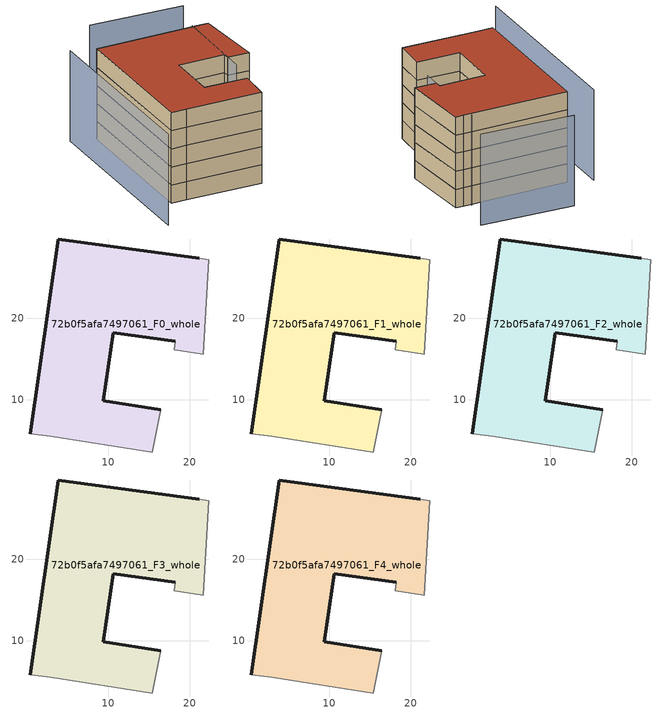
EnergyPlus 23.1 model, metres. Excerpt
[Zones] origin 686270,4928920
72b0f5afa7497061_F0_whole
 floor ground (EU_floor_Construction): 22.32,27.16 21.62,15.59 18.09,16.15 18.22,17.18 10.62,18.2 9.41,9.93 16.43,8.79 15.38,3.62 2.99,5.53 0.45,5.85 3.88,29.71 21.13,27.33 z0
 wall outside (EU_wall_Construction): 16.43,8.79 9.41,9.93 10.62,18.2 18.22,17.18 / 21.13,27.33 3.88,29.71 0.45,5.85 z0:3
 wall adiabatic (EU_wall_Construction): 18.22,17.18 18.09,16.15 21.62,15.59 22.32,27.16 21.13,27.33 / 0.45,5.85 2.99,5.53 15.38,3.62 16.43,8.79 z0:3
72b0f5afa7497061_F1_whole
 floor to 72b0f5afa7497061_F0_whole (EU_floor_Construction): 22.32,27.16 21.62,15.59 18.09,16.15 18.22,17.18 10.62,18.2 9.41,9.93 16.43,8.79 15.38,3.62 2.99,5.53 0.45,5.85 3.88,29.71 21.13,27.33 z3
 wall outside (EU_wall_Construction): 16.43,8.79 9.41,9.93 10.62,18.2 18.22,17.18 / 21.13,27.33 3.88,29.71 0.45,5.85 z3:6
 wall adiabatic (EU_wall_Construction): 18.22,17.18 18.09,16.15 21.62,15.59 22.32,27.16 21.13,27.33 / 0.45,5.85 2.99,5.53 15.38,3.62 16.43,8.79 z3:6
72b0f5afa7497061_F2_whole
 floor to 72b0f5afa7497061_F1_whole (EU_floor_Construction): 22.32,27.16 21.62,15.59 18.09,16.15 18.22,17.18 10.62,18.2 9.41,9.93 16.43,8.79 15.38,3.62 2.99,5.53 0.45,5.85 3.88,29.71 21.13,27.33 z6
 wall outside (EU_wall_Construction): 16.43,8.79 9.41,9.93 10.62,18.2 18.22,17.18 / 21.13,27.33 3.88,29.71 0.45,5.85 z6:9
 wall adiabatic (EU_wall_Construction): 18.22,17.18 18.09,16.15 21.62,15.59 22.32,27.16 21.13,27.33 / 0.45,5.85 2.99,5.53 15.38,3.62 16.43,8.79 z6:9
72b0f5afa7497061_F3_whole
 floor to 72b0f5afa7497061_F2_whole (EU_floor_Construction): 22.32,27.16 21.62,15.59 18.09,16.15 18.22,17.18 10.62,18.2 9.41,9.93 16.43,8.79 15.38,3.62 2.99,5.53 0.45,5.85 3.88,29.71 21.13,27.33 z9
 wall outside (EU_wall_Construction): 16.43,8.79 9.41,9.93 10.62,18.2 18.22,17.18 / 21.13,27.33 3.88,29.71 0.45,5.85 z9:12
 wall adiabatic (EU_wall_Construction): 18.22,17.18 18.09,16.15 21.62,15.59 22.32,27.16 21.13,27.33 / 0.45,5.85 2.99,5.53 15.38,3.62 16.43,8.79 z9:12
72b0f5afa7497061_F4_whole
 floor to 72b0f5afa7497061_F3_whole (EU_floor_Construction): 22.32,27.16 21.62,15.59 18.09,16.15 18.22,17.18 10.62,18.2 9.41,9.93 16.43,8.79 15.38,3.62 2.99,5.53 0.45,5.85 3.88,29.71 21.13,27.33 z12
 wall outside (EU_wall_Construction): 16.43,8.79 9.41,9.93 10.62,18.2 18.22,17.18 / 21.13,27.33 3.88,29.71 0.45,5.85 z12:15
 wall adiabatic (EU_wall_Construction): 18.22,17.18 18.09,16.15 21.62,15.59 22.32,27.16 21.13,27.33 / 0.45,5.85 2.99,5.53 15.38,3.62 16.43,8.79 z12:15
 roof outside (EU_roof_Construction): 15.38,3.62 16.43,8.79 9.41,9.93 10.62,18.2 18.22,17.18 18.09,16.15 21.62,15.59 22.32,27.16 21.13,27.33 3.88,29.71 0.45,5.85 2.99,5.53 z15
shading: 0.28,31.43 -4.07,0.15 / 17.66,13.36 19.87,27.82 / 22.67,34.03 7.59,36.76 z0:15
[Building]
EU S2 Campaign: North Axis=0; Terrain=City; Solar Distribution=FullExterior
[Site:Location]
Bologna: Latitude=44.5; Longitude=11.25; Time Zone=1; Elevation=37
[SizingPeriod:WeatherFileDays]
AnnualSizingPeriod: Begin Month=1; Begin Day of Month=1; End Month=12; End Day of Month=31; Day of Week for Start Day=Monday; Use Weather File Daylight Saving Period=No; Use Weather File Rain and Snow Indicators=No
[MATERIAL]
EU_InternalMass_Material: Roughness=MediumRough; Thickness=0.1; Conductivity=1; Density=1800; Specific Heat=900; Thermal Absorptance=0.9; Solar Absorptance=0.7; Visible Absorptance=0.7
[MATERIAL:NOMASS] Roughness=MediumRough; Thermal Absorptance=0.9; Solar Absorptance=0.7; Visible Absorptance=0.7
Name | Thermal Resistance
EU_wall_NoMass | 0.905828
EU_roof_NoMass | 0.37593
EU_floor_NoMass | 0.67114
[CONSTRUCTION]
EU_wall_Construction: EU_wall_NoMass
EU_roof_Construction: EU_roof_NoMass
EU_floor_Construction: EU_floor_NoMass
EU_InternalMass_Construction: EU_InternalMass_Material
[ZONE] Type=1; Multiplier=1; Ceiling Height=autocalculate; Floor Area=autocalculate; Part of Total Floor Area=Yes
Name | Volume
72b0f5afa7497061_F0_whole | 1059.32
72b0f5afa7497061_F1_whole; 72b0f5afa7497061_F2_whole; 72b0f5afa7497061_F3_whole; 72b0f5afa7497061_F4_whole | 1059.33
[INTERNALMASS] Construction=EU_InternalMass_Construction; Surface Area=353.109
Name | Zone or ZoneList
72b0f5afa7497061_F0_whole_EU_InternalMass | 72b0f5afa7497061_F0_whole
72b0f5afa7497061_F1_whole_EU_InternalMass | 72b0f5afa7497061_F1_whole
72b0f5afa7497061_F2_whole_EU_InternalMass | 72b0f5afa7497061_F2_whole
72b0f5afa7497061_F3_whole_EU_InternalMass | 72b0f5afa7497061_F3_whole
72b0f5afa7497061_F4_whole_EU_InternalMass | 72b0f5afa7497061_F4_whole
[OTHEREQUIPMENT] Fuel Type=Electricity; Design Level Calculation Method=Watts/Area; Power per Zone Floor Area=1; Fraction Latent=0; Fraction Radiant=0; Fraction Lost=0; Carbon Dioxide Generation Rate=0; EndUse Subcategory=EU_Step8_InternalGains
Name | Zone or ZoneList or Space or SpaceList | Schedule
EU_Step8_InternalGain_72b0f5afa7497061_F0_whole_f000 | 72b0f5afa7497061_F0_whole | EU_Step8_GainSchedule_72b0f5afa7497061_F0_whole_f000
EU_Step8_InternalGain_72b0f5afa7497061_F1_whole_f000 | 72b0f5afa7497061_F1_whole | EU_Step8_GainSchedule_72b0f5afa7497061_F1_whole_f000
EU_Step8_InternalGain_72b0f5afa7497061_F2_whole_f000 | 72b0f5afa7497061_F2_whole | EU_Step8_GainSchedule_72b0f5afa7497061_F2_whole_f000
EU_Step8_InternalGain_72b0f5afa7497061_F3_whole_f000 | 72b0f5afa7497061_F3_whole | EU_Step8_GainSchedule_72b0f5afa7497061_F3_whole_f000
EU_Step8_InternalGain_72b0f5afa7497061_F4_whole_f000 | 72b0f5afa7497061_F4_whole | EU_Step8_GainSchedule_72b0f5afa7497061_F4_whole_f000
[ZONEVENTILATION:DESIGNFLOWRATE] Schedule=EU_AlwaysOn; Design Flow Rate Calculation Method=AirChanges/Hour; Air Changes per Hour=0.73129; Ventilation Type=Natural; Fan Pressure Rise=0; Fan Total Efficiency=1; Constant Term Coefficient=1; Temperature Term Coefficient=0; Velocity Term Coefficient=0; Velocity Squared Term Coefficient=0; Minimum Indoor Temperature=-100; Maximum Indoor Temperature=100; Delta Temperature=-100; Minimum Outdoor Temperature=-100; Maximum Outdoor Temperature=100; Maximum Wind Speed=40
Name | Zone or ZoneList or Space or SpaceList
EU_ConstantAir_72b0f5afa7497061_F0_whole | 72b0f5afa7497061_F0_whole
EU_ConstantAir_72b0f5afa7497061_F1_whole | 72b0f5afa7497061_F1_whole
EU_ConstantAir_72b0f5afa7497061_F2_whole | 72b0f5afa7497061_F2_whole
EU_ConstantAir_72b0f5afa7497061_F3_whole | 72b0f5afa7497061_F3_whole
EU_ConstantAir_72b0f5afa7497061_F4_whole | 72b0f5afa7497061_F4_whole
[HVACTEMPLATE:THERMOSTAT] Constant Heating Setpoint=20; Constant Cooling Setpoint=50
EU_HeatOnly_72b0f5afa7497061_F0_whole; EU_HeatOnly_72b0f5afa7497061_F1_whole; EU_HeatOnly_72b0f5afa7497061_F2_whole; EU_HeatOnly_72b0f5afa7497061_F3_whole; EU_HeatOnly_72b0f5afa7497061_F4_whole
[HVACTEMPLATE:ZONE:IDEALLOADSAIRSYSTEM] System Availability Schedule=EU_AlwaysOn; Maximum Heating Supply Air Temperature=50; Minimum Cooling Supply Air Temperature=13; Maximum Heating Supply Air Humidity Ratio=0.0156; Minimum Cooling Supply Air Humidity Ratio=0.0077; Heating Limit=NoLimit; Cooling Limit=NoLimit; Heating Availability Schedule=EU_AlwaysOn; Cooling Availability Schedule=EU_CoolingOff; Dehumidification Control Type=ConstantSensibleHeatRatio; Cooling Sensible Heat Ratio=0.7; Dehumidification Setpoint=60; Humidification Control Type=None; Humidification Setpoint=30; Outdoor Air Method=None; Outdoor Air Flow Rate per Person=0.00944; Outdoor Air Flow Rate per Zone Floor Area=0; Outdoor Air Flow Rate per Zone=0; Demand Controlled Ventilation Type=None; Outdoor Air Economizer Type=NoEconomizer; Heat Recovery Type=None; Sensible Heat Recovery Effectiveness=0.7; Latent Heat Recovery Effectiveness=0.65
Name | Template Thermostat
72b0f5afa7497061_F0_whole | EU_HeatOnly_72b0f5afa7497061_F0_whole
72b0f5afa7497061_F1_whole | EU_HeatOnly_72b0f5afa7497061_F1_whole
72b0f5afa7497061_F2_whole | EU_HeatOnly_72b0f5afa7497061_F2_whole
72b0f5afa7497061_F3_whole | EU_HeatOnly_72b0f5afa7497061_F3_whole
72b0f5afa7497061_F4_whole | EU_HeatOnly_72b0f5afa7497061_F4_whole
[SIZING:ZONE] Zone Cooling Design Supply Air Temperature Input Method=SupplyAirTemperature; Zone Cooling Design Supply Air Temperature=13; Zone Heating Design Supply Air Temperature Input Method=SupplyAirTemperature; Zone Heating Design Supply Air Temperature=50; Zone Cooling Design Supply Air Humidity Ratio=0.008; Zone Heating Design Supply Air Humidity Ratio=0.008; Cooling Design Air Flow Method=DesignDay; Cooling Design Air Flow Rate=0; Cooling Minimum Air Flow per Zone Floor Area=0.000762; Cooling Minimum Air Flow=0; Cooling Minimum Air Flow Fraction=0.2; Heating Design Air Flow Method=DesignDay; Heating Design Air Flow Rate=0; Heating Maximum Air Flow per Zone Floor Area=0.002032; Heating Maximum Air Flow=0.141576; Heating Maximum Air Flow Fraction=0.3; Account for Dedicated Outdoor Air System=No; Dedicated Outdoor Air System Control Strategy=NeutralSupplyAir; Dedicated Outdoor Air Low Setpoint Temperature for Design=autosize; Dedicated Outdoor Air High Setpoint Temperature for Design=autosize; Zone Load Sizing Method=Sensible Load Only No Latent Load; Zone Latent Cooling Design Supply Air Humidity Ratio Input Method=HumidityRatioDifference; Zone Cooling Design Supply Air Humidity Ratio Difference=0.005; Zone Latent Heating Design Supply Air Humidity Ratio Input Method=HumidityRatioDifference; Zone Humidification Design Supply Air Humidity Ratio Difference=0.005
72b0f5afa7497061_F0_whole; 72b0f5afa7497061_F1_whole; 72b0f5afa7497061_F2_whole; 72b0f5afa7497061_F3_whole; 72b0f5afa7497061_F4_whole
[SCHEDULE:CONSTANT]
Name | Hourly Value
EU_AlwaysOn | 1
EU_CoolingOff | 0
[SCHEDULE:FILE] Column Number=1; Rows to Skip at Top=0; Number of Hours of Data=8760; Column Separator=Comma; Interpolate to Timestep=No; Minutes per Item=60; Adjust Schedule for Daylight Savings=Yes
Name | File
EU_Step8_GainSchedule_72b0f5afa7497061_F0_whole_f000 | ../../schedules/72b0f5afa7497061/72b0f5afa7497061_F0_whole_f000_gain.csv
EU_Step8_GainSchedule_72b0f5afa7497061_F1_whole_f000 | ../../schedules/72b0f5afa7497061/72b0f5afa7497061_F1_whole_f000_gain.csv
EU_Step8_GainSchedule_72b0f5afa7497061_F2_whole_f000 | ../../schedules/72b0f5afa7497061/72b0f5afa7497061_F2_whole_f000_gain.csv
EU_Step8_GainSchedule_72b0f5afa7497061_F3_whole_f000 | ../../schedules/72b0f5afa7497061/72b0f5afa7497061_F3_whole_f000_gain.csv
EU_Step8_GainSchedule_72b0f5afa7497061_F4_whole_f000 | ../../schedules/72b0f5afa7497061/72b0f5afa7497061_F4_whole_f000_gain.csv
